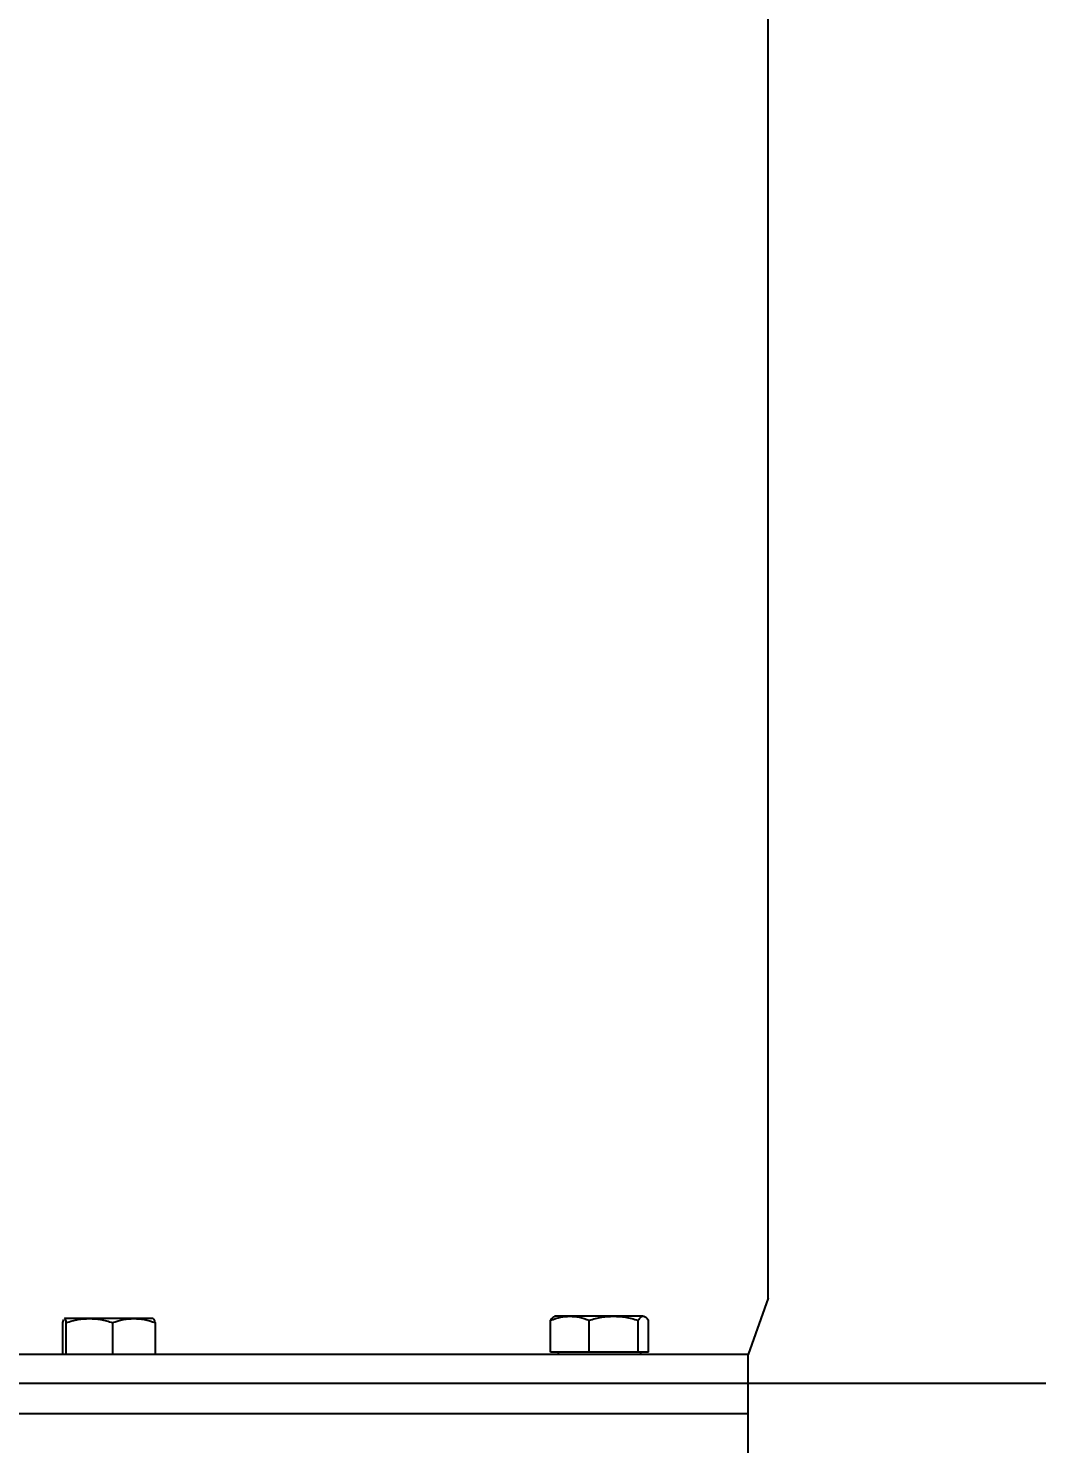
# Model space of a CAD drawing. Header units: millimetres. Extents: x 1293 to 41893, y 1011 to 26911.
# Drawn here: x 32669.8 to 32895.8, y 7068.7 to 7386.2 of the extents above; entities that cross this region are included whole.
import ezdxf

# ---------------------------------------------------------------- set-up
doc = ezdxf.new("R2010")
doc.units = ezdxf.units.MM
doc.header["$LTSCALE"] = 50
doc.layers.add('CAPA_1', color=7, linetype='Continuous')
doc.layers.add('MAQUINAS', color=11, linetype='Continuous')
doc.styles.add('SLDTEXTSTYLE0', font='TXT', dxfattribs={"width": 0.75})
doc.dimstyles.new('SLDDIMSTYLE0', dxfattribs={"dimtxt": 100, "dimasz": 100, "dimexe": 0, "dimexo": 0.0625, "dimgap": 25, "dimtad": 2, "dimdec": 0, "dimlfac": 1.5, "dimrnd": 1e-09, "dimzin": 12, "dimdsep": 46, "dimtxsty": 'SLDTEXTSTYLE0', "dimsah": 1, "dimcen": 0.09, "dimadec": 0, "dimazin": 3, "dimtfac": 1, "dimtdec": 0, "dimtofl": 0, "dimtmove": 0, "dimatfit": 3, "dimfxl": 1, "dimfrac": 2, "dimtolj": 1, "dimtzin": 12, "dimarcsym": 0})

# ---------------------------------------------------------------- blocks, each defined once
blk = doc.blocks.new('_D_33')
at = {"layer": 'CAPA_1', "transparency": 16777216}
for p, q in [((32398.05, 7082.32), (33347.97, 7082.32)), ((33297.97, 7082.32), (33297.97, 6676.03)), ((32899.11, 6676.03), (33347.97, 6676.03))]:
    blk.add_line(p, q, dxfattribs=at)
for points in [[(33297.97, 7082.32), (33282.59, 6982.32), (33313.36, 6982.32)], [(33297.97, 6676.03), (33313.36, 6776.03), (33282.59, 6776.03)]]:
    blk.add_solid(points, dxfattribs=at)
at = {"layer": 'CAPA_1', "transparency": 16777216, "insert": (33169.07, 6768.34), "char_height": 100, "attachment_point": 1, "rotation": 90, "style": 'SLDTEXTSTYLE0'}
blk.add_mtext('609', dxfattribs=at)

msp = doc.modelspace()

# ---------------------------------------------------------------- linework, layer by layer
at = {"layer": 'MAQUINAS', "linetype": 'Continuous', "lineweight": 25}
for p, q in [((32835.610707, 7101.349071), (32835.610707, 8155.3821266)), ((32835.610707, 7101.349071), (32831.1608873, 7088.7154525)), ((32677.6553291, 7096.5496608), (32677.4428753, 7095.8756292)), ((32677.4428753, 7095.8756292), (32677.4428753, 7088.7154599)), ((32677.8527933, 7096.7687932), (32677.8023398, 7096.7128033)), ((32678.2627113, 7088.7154599), (32678.2627113, 7095.8756292)), ((32688.6473926, 7095.8756292), (32688.6473926, 7088.7154599)), ((32698.2122378, 7095.8756292), (32698.2122378, 7088.7154599)), ((32786.8725376, 7089.2488599), (32786.8725376, 7096.4090292)), ((32787.8275566, 7097.3021932), (32787.6017971, 7097.1718509)), ((32795.5108491, 7089.2488599), (32795.5108491, 7096.4090292)), ((32806.4658681, 7089.2488599), (32806.4658681, 7096.4090292)), ((32808.0533161, 7097.1718509), (32807.8275566, 7097.3021932)), ((32808.7825756, 7089.2488599), (32808.7825756, 7096.4090292)), ((32831.1608834, 7088.7154599), (32601.3782804, 7088.7154599)), ((32808.7825756, 7089.2488599), (32786.8725376, 7089.2488599)), ((32788.5942232, 7089.2488599), (32788.5942232, 7088.7154599)), ((32807.0608899, 7088.7154599), (32807.0608899, 7089.2488599)), ((32831.1608834, 7062.0487932), (32831.1608834, 7088.7154599)), ((32831.1608834, 7075.3821266), (32601.3844208, 7075.3821266))]:
    msp.add_line(p, q, dxfattribs=at)
for points, knots in [([(32677.8527933, 7096.7687932), (32677.9189505, 7096.727021), (32678.0578449, 7096.6393218), (32678.1922993, 7096.1381083), (32678.2627113, 7095.8756292)], [0, 0, 0, 0, 0.476312925, 1, 1, 1, 1]), ([(32678.2627113, 7095.8756292), (32679.1546048, 7096.1381083), (32680.8577087, 7096.6393218), (32682.6170534, 7096.727021), (32683.455052, 7096.7687932)], [0, 0, 0, 0, 0.523687075, 1, 1, 1, 1]), ([(32683.455052, 7096.7687932), (32684.2930506, 7096.727021), (32686.0523953, 7096.6393218), (32687.7554991, 7096.1381083), (32688.6473926, 7095.8756292)], [0, 0, 0, 0, 0.476312925, 1, 1, 1, 1]), ([(32688.6473926, 7095.8756292), (32689.468874, 7096.1381083), (32691.0375235, 7096.6393218), (32692.6579738, 7096.727021), (32693.4298152, 7096.7687932)], [0, 0, 0, 0, 0.523687075, 1, 1, 1, 1]), ([(32693.4298152, 7096.7687932), (32694.2016566, 7096.727021), (32695.8221069, 7096.6393218), (32697.3907564, 7096.1381083), (32698.2122378, 7095.8756292)], [0, 0, 0, 0, 0.476312925, 1, 1, 1, 1]), ([(32697.7600251, 7096.7687932), (32697.7520643, 7096.7687932), (32697.7331847, 7096.7687932), (32696.9049443, 7096.7687932), (32695.4905465, 7096.7687932), (32694.1167257, 7096.7687932), (32693.4298152, 7096.7687932)], [0, 0, 0, 0, 0.19551404507, 0.46367603004, 0.73183801502, 1, 1, 1, 1]), ([(32698.2122378, 7095.8756292), (32698.141882, 7096.1433463), (32698.0238853, 7096.5923463), (32697.9019888, 7096.6781573), (32697.8527734, 7096.7128033)], [0, 0, 0, 0, 0.5962517555, 1, 1, 1, 1]), ([(32786.8725376, 7096.4090292), (32787.6144432, 7096.6715083), (32789.0311397, 7097.1727218), (32790.4946192, 7097.260421), (32791.1916933, 7097.3021932)], [0, 0, 0, 0, 0.52368707497, 1, 1, 1, 1]), ([(32787.6197606, 7097.1407373), (32787.5707035, 7097.1248496), (32787.3167245, 7097.0425954), (32787.070889, 7096.6919478), (32786.8725376, 7096.4090292)], [0, 0, 0, 0, 0.1931539847, 1, 1, 1, 1]), ([(32791.1916933, 7097.3021932), (32790.5799261, 7097.3021932), (32789.3563915, 7097.3021932), (32788.2722225, 7097.3021932), (32787.7701286, 7097.3021932), (32787.8692865, 7097.3021932), (32787.8876873, 7097.3021932)], [0, 0, 0, 0, 0.3098032864, 0.6196065728, 0.9294098593, 1, 1, 1, 1]), ([(32791.1916933, 7097.3021932), (32791.8887675, 7097.260421), (32793.3522469, 7097.1727218), (32794.7689434, 7096.6715083), (32795.5108491, 7096.4090292)], [0, 0, 0, 0, 0.476312925, 1, 1, 1, 1]), ([(32795.5108491, 7096.4090292), (32796.4517263, 7096.6715083), (32798.2483664, 7097.1727218), (32800.1043362, 7097.260421), (32800.9883586, 7097.3021932)], [0, 0, 0, 0, 0.523687075, 1, 1, 1, 1]), ([(32800.9883586, 7097.3021932), (32801.872381, 7097.260421), (32803.7283507, 7097.1727218), (32805.5249908, 7096.6715083), (32806.4658681, 7096.4090292)], [0, 0, 0, 0, 0.476312925, 1, 1, 1, 1]), ([(32806.4658681, 7096.4090292), (32806.6648396, 7096.6715083), (32807.0447832, 7097.1727218), (32807.4372736, 7097.260421), (32807.6242218, 7097.3021932)], [0, 0, 0, 0, 0.523687075, 1, 1, 1, 1]), ([(32807.6242218, 7097.3021932), (32807.81117, 7097.260421), (32808.2036604, 7097.1727218), (32808.583604, 7096.6715083), (32808.7825756, 7096.4090292)], [0, 0, 0, 0, 0.476312925, 1, 1, 1, 1])]:
    msp.add_open_spline(points, degree=3, knots=knots, dxfattribs=at)
for points in [[(32683.455052, 7096.7687932), (32682.6985725, 7096.7687932), (32681.1856135, 7096.7687932), (32679.4607669, 7096.7687932), (32678.2362645, 7096.7687932), (32677.9806171, 7096.7687932), (32677.8527933, 7096.7687932)], [(32693.4298152, 7096.7687932), (32692.669511, 7096.7687932), (32691.1489026, 7096.7687932), (32688.5447031, 7096.7687932), (32685.8976173, 7096.7687932), (32684.2692404, 7096.7687932), (32683.455052, 7096.7687932)], [(32800.9883586, 7097.3021932), (32800.1390348, 7097.3021932), (32798.4403874, 7097.3021932), (32795.8010309, 7097.3021932), (32793.2828631, 7097.3021932), (32791.8887499, 7097.3021932), (32791.1916933, 7097.3021932)], [(32807.6242218, 7097.3021932), (32807.3843736, 7097.3021932), (32806.9046771, 7097.3021932), (32805.3838665, 7097.3021932), (32803.4111795, 7097.3021932), (32801.7959655, 7097.3021932), (32800.9883586, 7097.3021932)]]:
    msp.add_open_spline(points, degree=3, dxfattribs=at)

# ---------------------------------------------------------------- dimensions: what is measured, and where the dimension line sits
at = {"layer": 'CAPA_1'}
dim = msp.add_linear_dim(base=(33297.9717979, 6676.0314599), p1=(32334.5488858, 7082.3240911), p2=(32835.610707, 6676.0314599), angle=90, dimstyle='SLDDIMSTYLE0', dxfattribs=at)
dim.commit()
dim.dimension.update_dxf_attribs({"geometry": '_D_33', "text_midpoint": (33297.9717979, 6879.1777755), "dimtype": 160})

doc.saveas('drawing.dxf')
